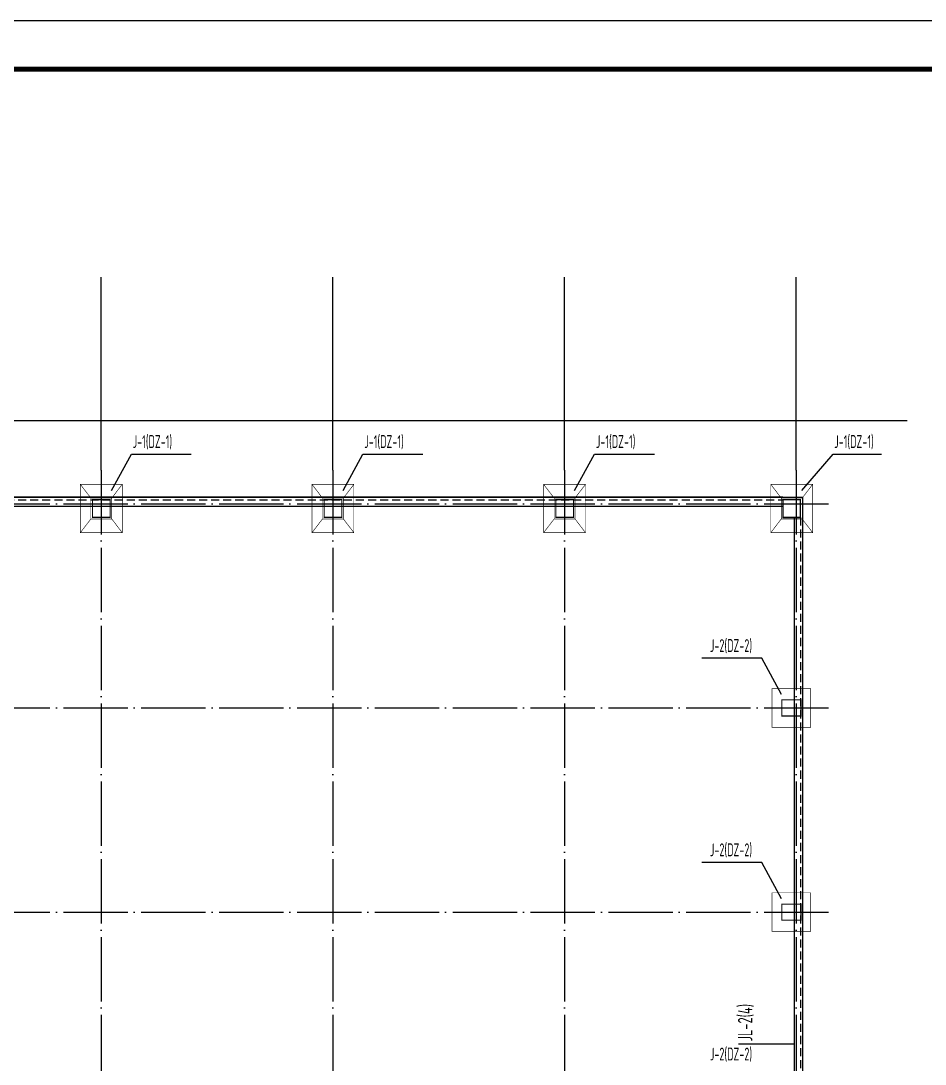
# Model space of a CAD drawing. Extents: x -307088 to 5640332, y -3541089 to -2181377.
# Drawn here: x 5535529 to 5563636, y -3097527 to -3065089 of the extents above; entities that cross this region are included whole.
import ezdxf

# ---------------------------------------------------------------- set-up
doc = ezdxf.new("R2010")
doc.units = 0
doc.header["$LTSCALE"] = 100
doc.header["$MEASUREMENT"] = 0
doc.linetypes.add('3', pattern=[3.75, 2.5, -1.25])
doc.linetypes.add('DOTE', pattern=[2.42, 2, -0.2, 0.02, -0.2])
doc.layers.get('0').update_dxf_attribs({"linetype": 'CONTINUOUS'})
for name, color, linetype in [('1505', 2, 'CONTINUOUS'), ('708', 2, 'CONTINUOUS'), ('AXIS', 3, 'CONTINUOUS'), ('DOTE', 1, 'DOTE'), ('PUB_TITLE', 4, 'CONTINUOUS'), ('TEXT', 7, 'CONTINUOUS'), ('WINDOW_TEXT', 7, 'CONTINUOUS'), ('梁', 4, 'CONTINUOUS'), ('梁虚线', 134, '3'), ('梁集中标注竖向', 2, 'CONTINUOUS')]:
    doc.layers.add(name, color=color, linetype=linetype)
doc.styles.get("Standard").update_dxf_attribs({"font": 'tssdeng.shx', "height": 3, "bigfont": 'tssdchn.shx'})
doc.styles.add('TSSD_Label', font='Tssdeng.shx', dxfattribs={"width": 0.7, "bigfont": 'hztxt.shx'})

msp = doc.modelspace()

# ---------------------------------------------------------------- linework, layer by layer
for points in [[(5538342.3, -3079689.3), (5538962.6, -3078561.2), (5540820.8, -3078561.2)], [(5545542.3, -3079689.3), (5546162.6, -3078561.2), (5548020.8, -3078561.2)], [(5552742.3, -3079689.3), (5553362.6, -3078561.2), (5555220.8, -3078561.2)], [(5559802.3, -3079689.3), (5560780.7, -3078561.2), (5562280.8, -3078561.2)], [(5559175.6, -3086032.5), (5558555.3, -3084904.5), (5556697.1, -3084904.5)], [(5559175.6, -3092382.5), (5558555.3, -3091254.5), (5556697.1, -3091254.5)]]:
    msp.add_lwpolyline(points)
at = {"layer": '1505', "ltscale": 1, "const_width": 18}
for points in [[(5537378.9, -3081001.5), (5538678.9, -3081001.5), (5538678.9, -3079501.5), (5537378.9, -3079501.5)], [(5544578.9, -3081001.5), (5545878.9, -3081001.5), (5545878.9, -3079501.5), (5544578.9, -3079501.5)], [(5551778.9, -3081001.5), (5553078.9, -3081001.5), (5553078.9, -3079501.5), (5551778.9, -3079501.5)], [(5558838.9, -3081001.5), (5560138.9, -3081001.5), (5560138.9, -3079501.5), (5558838.9, -3079501.5)], [(5537703.9, -3080576.5), (5538353.9, -3080576.5), (5538353.9, -3079926.5), (5537703.9, -3079926.5)], [(5544903.9, -3080576.5), (5545553.9, -3080576.5), (5545553.9, -3079926.5), (5544903.9, -3079926.5)], [(5552103.9, -3080576.5), (5552753.9, -3080576.5), (5552753.9, -3079926.5), (5552103.9, -3079926.5)], [(5559163.9, -3080576.5), (5559813.9, -3080576.5), (5559813.9, -3079926.5), (5559163.9, -3079926.5)], [(5560078.9, -3087051.5), (5558878.9, -3087051.5), (5558878.9, -3085851.5), (5560078.9, -3085851.5)], [(5560078.9, -3093401.5), (5558878.9, -3093401.5), (5558878.9, -3092201.5), (5560078.9, -3092201.5)]]:
    msp.add_lwpolyline(points, close=True, dxfattribs=at)
for points in [[(5537378.9, -3079501.5), (5537703.9, -3079926.5)], [(5538353.9, -3079926.5), (5538678.9, -3079501.5)], [(5544578.9, -3079501.5), (5544903.9, -3079926.5)], [(5545553.9, -3079926.5), (5545878.9, -3079501.5)], [(5551778.9, -3079501.5), (5552103.9, -3079926.5)], [(5552753.9, -3079926.5), (5553078.9, -3079501.5)], [(5558838.9, -3079501.5), (5559163.9, -3079926.5)], [(5559813.9, -3079926.5), (5560138.9, -3079501.5)], [(5537703.9, -3080576.5), (5537378.9, -3081001.5)], [(5538353.9, -3080576.5), (5538678.9, -3081001.5)], [(5544903.9, -3080576.5), (5544578.9, -3081001.5)], [(5545553.9, -3080576.5), (5545878.9, -3081001.5)], [(5552103.9, -3080576.5), (5551778.9, -3081001.5)], [(5552753.9, -3080576.5), (5553078.9, -3081001.5)], [(5559163.9, -3080576.5), (5558838.9, -3081001.5)], [(5559813.9, -3080576.5), (5560138.9, -3081001.5)]]:
    msp.add_lwpolyline(points, dxfattribs=at)
at = {"layer": '708', "ltscale": 1, "const_width": 35}
for points in [[(5537753.9, -3080526.5), (5538303.9, -3080526.5), (5538303.9, -3079976.5), (5537753.9, -3079976.5)], [(5544953.9, -3080526.5), (5545503.9, -3080526.5), (5545503.9, -3079976.5), (5544953.9, -3079976.5)], [(5552153.9, -3080526.5), (5552703.9, -3080526.5), (5552703.9, -3079976.5), (5552153.9, -3079976.5)], [(5559213.9, -3080526.5), (5559763.9, -3080526.5), (5559763.9, -3079976.5), (5559213.9, -3079976.5)], [(5559778.9, -3086701.5), (5559178.9, -3086701.5), (5559178.9, -3086201.5), (5559778.9, -3086201.5)], [(5559778.9, -3093051.5), (5559178.9, -3093051.5), (5559178.9, -3092551.5), (5559778.9, -3092551.5)]]:
    msp.add_lwpolyline(points, close=True, dxfattribs=at)
at = {"layer": 'AXIS'}
for p, q in [((5538028.9, -3079057), (5538028.9, -3073057)), ((5545228.9, -3079057), (5545228.9, -3073057)), ((5552428.9, -3079057), (5552428.9, -3073057)), ((5559628.9, -3079057), (5559628.9, -3073057))]:
    msp.add_line(p, q, dxfattribs=at)
at = {"layer": 'DOTE', "color": 9, "ltscale": 10}
for p, q in [((5538028.9, -3079057), (5538028.9, -3106773.9)), ((5545228.9, -3079057), (5545228.9, -3106773.9)), ((5552428.9, -3079057), (5552428.9, -3106773.9)), ((5559628.9, -3079057), (5559628.9, -3106773.9)), ((5500551.9, -3080101.5), (5560758, -3080101.5)), ((5500551.9, -3086451.5), (5560758, -3086451.5)), ((5500551.9, -3092801.5), (5560758, -3092801.5))]:
    msp.add_line(p, q, dxfattribs=at)
at = {"layer": 'PUB_TITLE'}
msp.add_lwpolyline([(5479576.3, -3128089.1), (5591026.3, -3128089.1), (5591026.3, -3065089.1), (5479576.3, -3065089.1)], close=True, dxfattribs=at)
at = {"layer": 'PUB_TITLE', "const_width": 150}
msp.add_lwpolyline([(5483326.3, -3126589.1), (5589526.3, -3126589.1), (5589526.3, -3066589.1), (5483326.3, -3066589.1)], close=True, dxfattribs=at)
at = {"layer": 'WINDOW_TEXT', "color": 6}
msp.add_line((5511181.6, -3077518.7), (5563080.8, -3077518.7), dxfattribs=at)
at = {"layer": 'WINDOW_TEXT'}
msp.add_lwpolyline([(5559213.9, -3080526.5), (5559763.9, -3080526.5), (5559763.9, -3079976.5), (5559213.9, -3079976.5)], close=True, dxfattribs=at)
at = {"layer": '梁'}
for points in [[(5559213.9, -3079901.5), (5501828.9, -3079901.5), (5501828.9, -3105701.5), (5559213.9, -3105701.5)], [(5502443.9, -3079901.5), (5559828.9, -3079901.5), (5559828.9, -3105701.5), (5502443.9, -3105701.5)], [(5502443.9, -3080176.5), (5559213.9, -3080176.5)], [(5559563.9, -3080526.5), (5559563.9, -3105076.5)]]:
    msp.add_lwpolyline(points, dxfattribs=at)
at = {"layer": '梁虚线'}
for points in [[(5502443.9, -3079976.5), (5559213.9, -3079976.5)], [(5559763.9, -3080526.5), (5559763.9, -3105076.5)]]:
    msp.add_lwpolyline(points, dxfattribs=at)
at = {"layer": '梁集中标注竖向'}
msp.add_line((5559563.9, -3096905.2), (5557829.9, -3096905.2), dxfattribs=at)

# ---------------------------------------------------------------- texts
at = {"layer": 'TEXT', "color": 6, "style": 'TSSD_Label', "width": 0.6}
for s, p in [('J-1(DZ-1)', (5539002.6, -3078370.1)), ('J-1(DZ-1)', (5546202.6, -3078370.1)), ('J-1(DZ-1)', (5553402.6, -3078370.1)), ('J-1(DZ-1)', (5560810, -3078370.1)), ('J-2(DZ-2)', (5556946.1, -3084713.3)), ('J-2(DZ-2)', (5556946.1, -3091063.3)), ('J-2(DZ-2)', (5556946.1, -3097413.3))]:
    msp.add_text(s, height=400, dxfattribs=at).set_placement(p)
at = {"layer": '梁集中标注竖向', "width": 0.65}
msp.add_text('JL-2(4)', height=450, rotation=90, dxfattribs=at).set_placement((5558267.1, -3096823.5))

doc.saveas('drawing.dxf')
